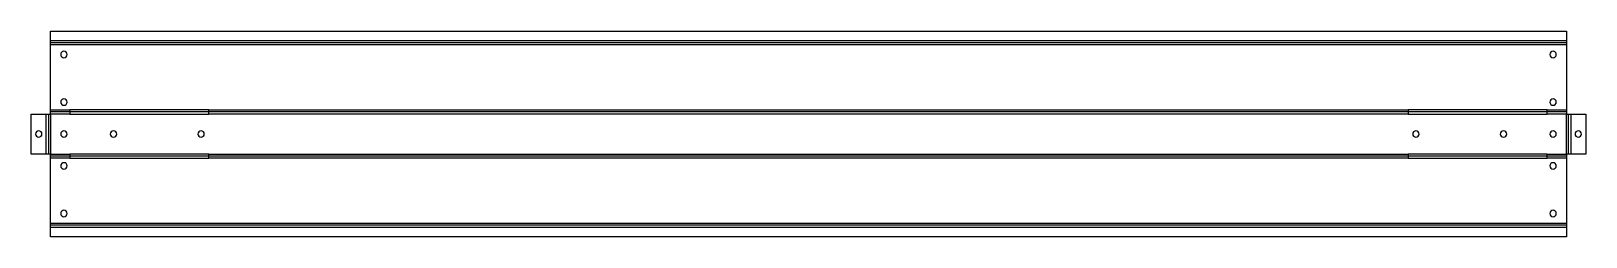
# Model space of a CAD drawing. Header units: millimetres. Extents: x -10 to 806, y 0 to 108.
import ezdxf

# ---------------------------------------------------------------- set-up
doc = ezdxf.new("R2010")
doc.units = ezdxf.units.MM

msp = doc.modelspace()

# ---------------------------------------------------------------- linework, layer by layer
at = {"layer": 'BEND'}
for p, q in [((796, 101.92), (0, 101.92)), ((796, 65.65), (0, 65.65)), ((-1.13, 64.52), (-1.13, 43.52)), ((797.13, 43.52), (797.13, 64.52)), ((796, 42.39), (0, 42.39)), ((796, 6.13), (0, 6.13))]:
    msp.add_line(p, q, dxfattribs=at)
at = {"layer": 'BEND_EXTENT'}
for p, q in [((0, 103.05), (796, 103.05)), ((796, 100.79), (0, 100.79)), ((0, 66.79), (10, 66.79)), ((83, 66.79), (713, 66.79)), ((786, 66.79), (796, 66.79)), ((-2.26, 43.52), (-2.26, 64.52)), ((0, 64.52), (0, 43.52)), ((10, 64.52), (0, 64.52)), ((713, 64.52), (83, 64.52)), ((796, 64.52), (786, 64.52)), ((796, 43.52), (796, 64.52)), ((798.26, 64.52), (798.26, 43.52)), ((0, 43.52), (10, 43.52)), ((10, 41.26), (0, 41.26)), ((83, 43.52), (713, 43.52)), ((713, 41.26), (83, 41.26)), ((786, 43.52), (796, 43.52)), ((796, 41.26), (786, 41.26)), ((0, 7.26), (796, 7.26)), ((796, 5), (0, 5))]:
    msp.add_line(p, q, dxfattribs=at)
at = {"layer": 'INTERIOR_PROFILES'}
for points in [[(83, 64.52), (83, 66.79), (10, 66.79), (10, 64.52)], [(786, 64.52), (786, 66.79), (713, 66.79), (713, 64.52)], [(83, 41.26), (83, 43.52), (10, 43.52), (10, 41.26)], [(713, 43.52), (713, 41.26), (786, 41.26), (786, 43.52)]]:
    msp.add_lwpolyline(points, close=True, dxfattribs=at)
at = {"layer": 'INTERIOR_PROFILES', "extrusion": (0, 0, -1)}
for centre in [(-7, 95.79), (-789, 95.79), (-7, 70.79), (-789, 70.79), (6.26, 54.02), (-7, 54.02), (-33, 54.02), (-79, 54.02), (-717, 54.02), (-763, 54.02), (-789, 54.02), (-802.26, 54.02), (-7, 37.26), (-789, 37.26), (-7, 12.26), (-789, 12.26)]:
    msp.add_circle(centre, 1.7, dxfattribs=at)
at = {"layer": 'OUTER_PROFILES'}
msp.add_lwpolyline([(796, 7.26), (796, 5), (796, 0), (0, 0), (0, 5), (0, 7.26), (0, 41.26), (0, 43.52), (-10.26, 43.52), (-10.26, 64.52), (0, 64.52), (0, 66.79), (0, 103.05), (0, 108.05), (796, 108.05), (796, 103.05), (796, 100.79), (796, 66.79), (796, 64.52), (806.26, 64.52), (806.26, 43.52), (796, 43.52), (796, 41.26)], close=True, dxfattribs=at)

doc.saveas('drawing.dxf')
